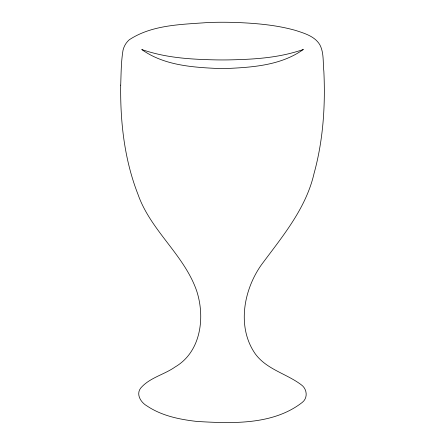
<?xml version="1.0" encoding="UTF-8"?>
<svg xmlns="http://www.w3.org/2000/svg" width="445" height="445" viewBox="0 0 445 445"><rect width="100%" height="100%" fill="white"/><g stroke="black" fill="none" stroke-linecap="round" stroke-linejoin="round"><path stroke-width="0.67" d="M120.701 85.14C120.211 122.136 124.428 159.716 137.989 194.365C150.616 230.521 183.891 254.562 196.557 290.552C205.345 316.979 201.162 351.784 175.13 366.964C164.222 374.707 149.832 377.571 140.843 387.918C135.658 394.253 140.859 402.452 146.894 405.885C161.663 415.847 179.63 419.49 197.057 421.454C232.134 423.518 273.18 425.186 302.361 402.336C308.168 397.719 307.033 388.752 301.182 384.73C286.441 373.628 266.7 369.461 255.319 353.925C236.757 327.359 243.51 290.201 261.287 264.992C282.269 236.634 305.954 208.749 314.059 173.444C323.209 140.275 325.479 105.571 323.854 71.306C322.836 62.556 324.11 52.972 319.899 44.901C314.915 36.301 304.508 33.342 295.664 30.449C276.484 25.009 256.481 23.312 236.634 22.495A407.036 407.036 0 0 0 208.366 22.495C181.755 24.508 152.368 24.592 129.311 39.744C126.185 42.431 123.988 46.146 123.043 50.151C121.085 61.688 121.146 73.475 120.701 85.14M303.245 49.54C281.613 65.003 254.089 67.228 228.352 68.43A215.297 215.297 0 0 1 216.648 68.43C190.911 67.228 163.387 65.003 141.755 49.54A166.686 166.686 0 0 0 153.219 52.977C173.85 58.417 195.288 59.469 216.526 59.903A425.559 425.559 0 0 0 228.474 59.903C249.712 59.469 271.15 58.417 291.781 52.977A166.686 166.686 0 0 0 303.245 49.54"/></g></svg>
